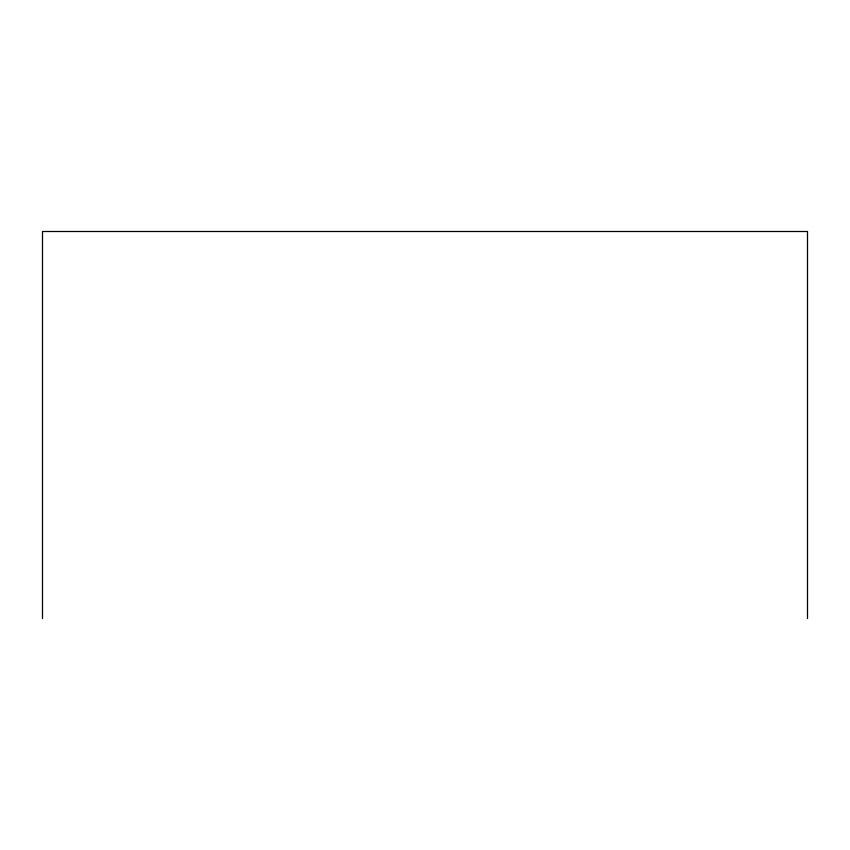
<?xml version="1.0" encoding="UTF-8"?>
<svg xmlns="http://www.w3.org/2000/svg" width="850" height="850" viewBox="0 0 850 850"><rect width="100%" height="100%" fill="white"/><g stroke="black" fill="none" stroke-linecap="round" stroke-linejoin="round"><path stroke-width="1.27" d="M807.5 618.503L807.5 231.498L42.5 231.498L42.5 618.503"/></g></svg>
